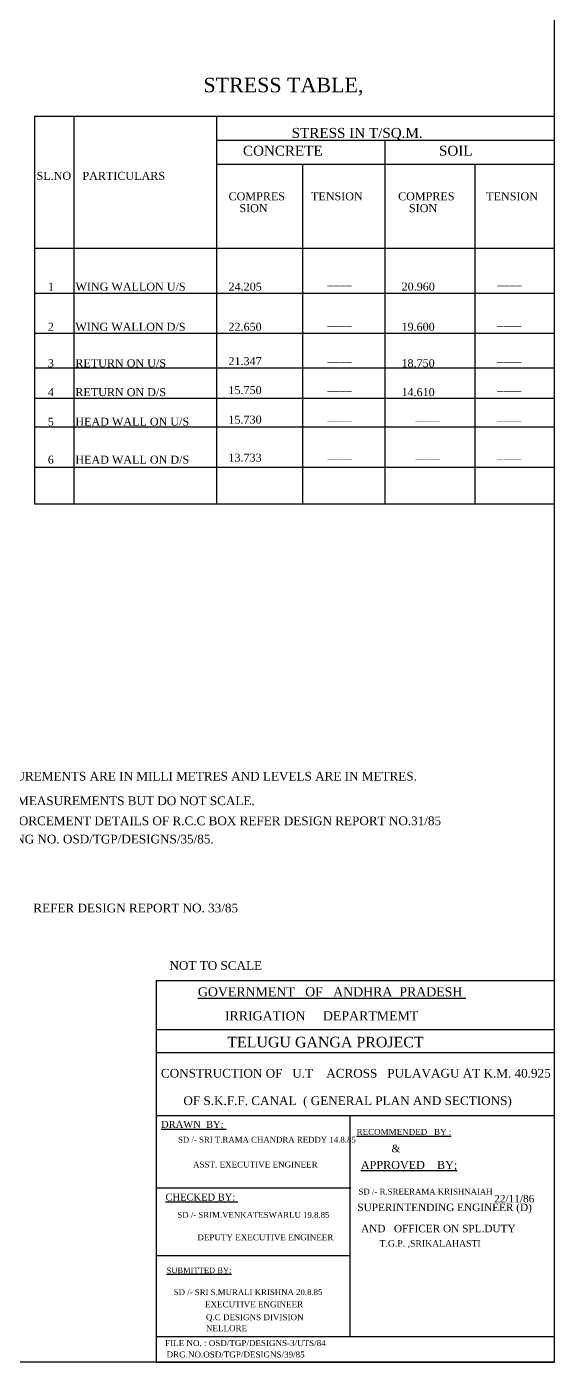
# Model space of a CAD drawing. Header units: millimetres. Extents: x -109570 to 182036, y -246061 to 118174.
# Drawn here: x 153030 to 182036, y 6650 to 80078 of the extents above; entities that cross this region are included whole.
import ezdxf

# ---------------------------------------------------------------- set-up
doc = ezdxf.new("R2010")
doc.units = ezdxf.units.MM
doc.header["$MEASUREMENT"] = 0
for name, color, linetype in [('DWG. LINE', 1, 'Continuous'), ('TEXT', 7, 'Continuous'), ('TITLE', 7, 'Continuous')]:
    doc.layers.add(name, color=color, linetype=linetype)
doc.styles.get("Standard").update_dxf_attribs({"font": 'TIMES.TTF', "height": 560})

msp = doc.modelspace()

# ---------------------------------------------------------------- linework, layer by layer
at = {"layer": 'DWG. LINE'}
msp.add_lwpolyline([(153468.5, 75155.5), (182036, 75155.5), (182036, 53824), (153468.5, 53824)], close=True, dxfattribs=at)
for points in [[(155625, 75155.5), (155625, 53824)], [(163462.5, 75155.5), (163462.5, 53824)], [(163462.5, 73846), (182036, 73846)], [(172720, 73846), (172720, 53824)], [(163462.5, 72522), (182036, 72522)], [(168196.5, 72522), (168196.5, 53824)], [(177664.5, 72522), (177664.5, 53824)], [(153468.5, 67899.5), (182036, 67899.5)], [(153468.5, 65430.5), (182036, 65430.5)], [(153468.5, 63223.5), (182036, 63223.5)], [(153468.5, 61332), (182036, 61332)], [(153468.5, 59651), (182036, 59651)], [(153468.5, 58074.5), (182036, 58074.5)], [(153468.5, 55868), (182036, 55868)]]:
    msp.add_lwpolyline(points, dxfattribs=at)
at = {"layer": 'TITLE', "lineweight": 30}
for p, q in [((160166, 27647.3), (182036, 27647.3)), ((182036, 27647.3), (182036, 6650.5)), ((160166, 24955.7), (182036, 24955.7)), ((160166, 23673.3), (182036, 23673.3)), ((160166, 20227.4), (182036, 20227.4)), ((160211.6, 16247.4), (170848.6, 16247.4)), ((160166, 12526.7), (170803, 12526.7)), ((182036, 8047.6), (160166, 8047.6)), ((160166, 6650.5), (182036, 6650.5))]:
    msp.add_line(p, q, dxfattribs=at)
msp.add_lwpolyline([(182036, 6650.5), (6524.5, 6650.5), (6524.5, 118174.5), (182036, 118174.5)], close=True, dxfattribs=at)
at = {"layer": 'TITLE'}
msp.add_lwpolyline([(160166, 6650.5), (160166, 27647.3)], dxfattribs=at)
at = {"layer": 'TITLE', "lineweight": 30}
msp.add_lwpolyline([(170803, 20227.4), (170803, 8047.6)], dxfattribs=at)

# ---------------------------------------------------------------- texts
at = {"layer": 'TEXT'}
for s, height, p in [('STRESS TABLE,', 800, (162744.9, 76472.3)), ('STRESS IN T/SQ.M.', 550, (167597.9, 73964.3)), ('CONCRETE', 550, (164917.9, 72985.3)), ('SOIL', 550, (175696.4, 72985.3)), ('SL.NO', 440, (153572.9, 71659.3)), ('PARTICULARS', 440, (156094.4, 71659.3)), ('COMPRES', 440, (164127.9, 70534.3)), ('TENSION ', 440, (168660.9, 70534.3)), ('COMPRES', 440, (173448.9, 70534.3)), ('TENSION ', 440, (178293.4, 70534.3)), ('SION', 440, (164722.9, 69883.3)), ('SION', 440, (174043.9, 69883.3)), ('1', 440, (154197.4, 65568.8)), ('WING WALLON U/S', 440, (155712.4, 65568.8)), ('24.205', 440, (164127.9, 65568.8)), ('____', 440, (169564.9, 65886.3)), ('20.960', 440, (173642.4, 65568.8)), ('____', 440, (178905.4, 65886.3)), ('2', 440, (154189.9, 63361.8)), ('WING WALLON D/S', 440, (155704.9, 63361.8)), ('22.650', 440, (164120.4, 63361.8)), ('____', 440, (169557.4, 63679.3)), ('19.600', 440, (173634.9, 63361.8)), ('____', 440, (178897.9, 63679.3)), ('3', 440, (154189.9, 61358.8)), ('RETURN ON U/S', 440, (155704.9, 61358.8)), ('21.347', 440, (164120.4, 61470.3)), ('18.750', 440, (173634.9, 61358.8)), ('____', 440, (169557.4, 61676.3)), ('____', 440, (178897.9, 61676.3)), ('4', 440, (154189.9, 59768.8)), ('RETURN ON D/S', 440, (155704.9, 59768.8)), ('15.750', 440, (164120.4, 59880.3)), ('14.610', 440, (173634.9, 59768.8)), ('____', 440, (169557.4, 60086.3)), ('____', 440, (178897.9, 60086.3)), ('5', 440, (154189.9, 58145.3)), ('HEAD WALL ON U/S', 440, (155704.9, 58145.3)), ('15.730', 440, (164120.4, 58256.8)), ('____', 440, (169557.4, 58462.8)), ('____', 440, (174397.9, 58462.8)), ('____', 440, (178897.9, 58462.8)), ('13.733', 440, (164120.4, 56167.8)), ('6', 440, (154189.9, 56056.3)), ('HEAD WALL ON D/S', 440, (155704.9, 56056.3)), ('____', 440, (169557.4, 56373.8)), ('____', 440, (174397.9, 56373.8)), ('____', 440, (178897.9, 56373.8))]:
    msp.add_text(s, height=height, dxfattribs=at).set_placement(p)
at = {"layer": 'TITLE', "lineweight": 30}
for s, height, p in [('1. ALL MEASUREMENTS ARE IN MILLI METRES AND LEVELS ARE IN METRES.', 478.202, (148101.6, 38633.2)), ('2. READ THE MEASUREMENTS BUT DO NOT SCALE.', 478.202, (148051.4, 37280.6)), ('3. FOR REINFORCEMENT DETAILS OF R.C.C BOX REFER DESIGN REPORT NO.31/85', 478.202, (148201.9, 36178.5)), ('AND DRAWING NO. OSD/TGP/DESIGNS/35/85.', 478.202, (148201.9, 35176.6)), ('REFER DESIGN REPORT NO. 33/85', 478.202, (153394.2, 31386.7)), ('NOT TO SCALE', 478.202, (160876.4, 28226.4)), ('%%UGOVERNMENT   OF   ANDHRA  PRADESH ', 503.675, (162441.9, 26768.5)), ('IRRIGATION     DEPARTMEMT ', 503.675, (163928.2, 25447.6)), ('TELUGU GANGA PROJECT', 579.405, (164059.2, 23964.9)), ('CONSTRUCTION OF   U.T    ACROSS   PULAVAGU AT K.M. 40.925', 478.202, (160408.5, 22302.4)), (' OF S.K.F.F. CANAL  ( GENERAL PLAN AND SECTIONS)', 478.202, (161462.3, 20792.4)), ('%%UDRAWN  BY; ', 382.589, (160417.3, 19539.8)), ('%%URECOMMENDED   BY :', 328.33, (171165.7, 19153.5)), ('SD /- SRI T.RAMA CHANDRA REDDY 14.8.85', 320.497, (161346.9, 18728.4)), ('&', 409.9, (173083, 18198.4)), ('ASST. EXECUTIVE ENGINEER', 328.788, (162171.4, 17356.5)), ('%%UAPPROVED    BY;', 441.449, (171401.3, 17279)), ('SD /- R.SREERAMA KRISHNAIAH', 320.497, (171273.5, 15872.6)), ('%%UCHECKED BY: ', 382.589, (160658.3, 15542.4)), ('22/11/86', 409.89, (178734.2, 15440.5)), ('SD /- SRIM.VENKATESWARLU 19.8.85', 320.497, (161313.1, 14593.8)), ('SUPERINTENDING ENGINEER (D)', 409.888, (171209.8, 14962)), ('AND   OFFICER ON SPL.DUTY', 409.888, (171412.3, 13799)), ('DEPUTY EXECUTIVE ENGINEER', 328.788, (162412.5, 13359.2)), ('T.G.P. ,SRIKALAHASTI', 353.159, (172429.3, 13011.8)), ('%%USUBMITTED BY;', 309.016, (160721.2, 11549.9)), ('SD /- SRI S.MURALI KRISHNA 20.8.85', 320.497, (161115.2, 10344.9)), ('EXECUTIVE ENGINEER', 328.788, (162833.6, 9672.2)), ('Q.C DESIGNS DIVISION', 328.788, (162884.2, 8964.3)), ('NELLORE', 328.79, (162884.2, 8357.4)), ('FILE NO. : OSD/TGP/DESIGNS-3/UTS/84', 328.788, (160640.6, 7541.8)), ('DRG.NO.OSD/TGP/DESIGNS/39/85', 328.788, (160722.2, 6914.9))]:
    msp.add_text(s, height=height, dxfattribs=at).set_placement(p)

doc.saveas('drawing.dxf')
